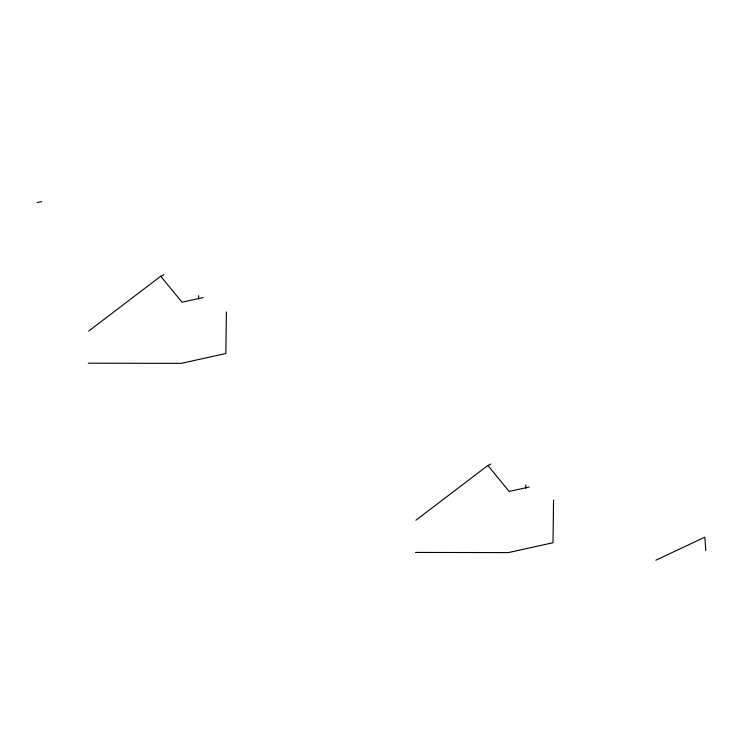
<?xml version="1.0" encoding="UTF-8"?>
<svg xmlns="http://www.w3.org/2000/svg" width="743" height="743" viewBox="0 0 743 743"><rect width="100%" height="100%" fill="white"/><g stroke="black" fill="none" stroke-linecap="round" stroke-linejoin="round"><path stroke-width="1.11" d="M198.585 299.132L198.632 295.668M226.401 311.958L225.853 353.501L181.199 363.364L88.315 363.197M525.738 488.355L525.784 484.891M553.563 500.039L553.006 542.734L508.351 552.597L415.467 552.43M88.742 331.016L160.72 276.238L163.832 274.817M415.894 520.239L487.872 465.462L490.984 464.041M655.837 560.213L704.81 537.18L705.85 550.712M203.21 297.525L182.007 302.215L160.72 276.238M529.248 486.999L509.159 491.439L487.872 465.462M37.15 202.523L41.645 201.613"/></g></svg>
